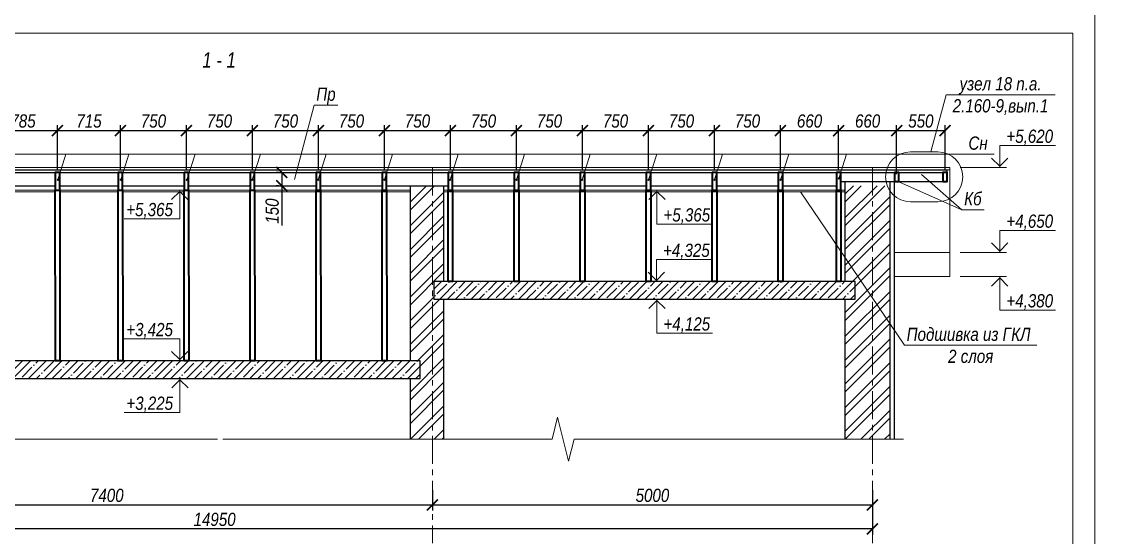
# Model space of a CAD drawing. Header units: millimetres. Extents: x 1582001 to 3303937, y 226471 to 491235.
# Drawn here: x 1851619 to 1876486, y 309003 to 320700 of the extents above; entities that cross this region are included whole.
import ezdxf

# ---------------------------------------------------------------- set-up
doc = ezdxf.new("R2010")
doc.units = ezdxf.units.MM
doc.linetypes.add('CENTER', pattern=[50.8, 31.75, -6.35, 6.35, -6.35])
doc.layers.get('Defpoints').update_dxf_attribs({"color": 255, "lineweight": 30})
doc.layers.add('Spezifikazia', color=250, linetype='Continuous')
for name, color, linetype, lineweight in [('Оси', 251, 'CENTER', 9), ('Размеры', 7, 'Continuous', 18), ('Стены', 244, 'Continuous', 30), ('Стены несущие', 7, 'Continuous', 40), ('тонкие', 163, 'Continuous', 20)]:
    doc.layers.add(name, color=color, linetype=linetype, lineweight=lineweight)
doc.styles.get("Standard").update_dxf_attribs({"font": 'ARIALNI.TTF', "height": 300})
doc.styles.add('STYLE1', font='ARIALNI.TTF', dxfattribs={"height": 300})
doc.styles.add('Текст', font='ARIALNI.TTF')
doc.dimstyles.new('х2', dxfattribs={"dimscale": 100, "dimtxt": 2.5, "dimasz": 2.5, "dimexe": 1.25, "dimexo": 0.625, "dimtad": 1, "dimdec": 0, "dimlfac": 0.5, "dimtxsty": 'Standard', "dimblk": 'ARCHTICK', "dimcen": 2.5, "dimadec": 0, "dimazin": 0, "dimtfac": 1, "dimtdec": 0, "dimtmove": 0, "dimatfit": 3, "dimfxl": 0, "dimarcsym": 0})
pattern_1 = [(45, (395968.9, 37526.46), (-269.40768, 269.40768), []), (45, (396148.5, 37526.46), (-269.40768, 269.40768), [])]
pattern_2 = [(45, (395968.88, 37526.46), (-179.605122, 179.605122), []), (45, (396148.49, 37526.46), (-179.605122, 179.605122), [317.5, -63.5, 0, -63.5])]

# ---------------------------------------------------------------- blocks, each defined once
blk = doc.blocks.new('_ArchTick')
at = {"color": 0, "linetype": 'ByBlock', "const_width": 0.15}
blk.add_lwpolyline([(-0.5, -0.5), (0.5, 0.5)], dxfattribs=at)
blk = doc.blocks.new('*D1796')
at = {"layer": 'Defpoints', "color": 0, "lineweight": -3, "ltscale": 100, "transparency": 16777216}
for p in [(1846149, 309973), (1860949, 309973), (1860949, 309733)]:
    blk.add_point(p, dxfattribs=at)
at = {"layer": 'Размеры', "color": 0, "lineweight": -2, "ltscale": 100, "transparency": 16777216}
for p, q in [((1846149, 309911), (1846149, 309608)), ((1860949, 309911), (1860949, 309608)), ((1846149, 309733), (1860949, 309733))]:
    blk.add_line(p, q, dxfattribs=at)
at = {"layer": 'Размеры', "color": 0, "lineweight": -2, "ltscale": 100, "transparency": 16777216, "xscale": 250, "yscale": 250, "zscale": 250, "rotation": 180}
blk.add_blockref('_ArchTick', (1846149, 309733), dxfattribs=at)
at = {"layer": 'Размеры', "color": 0, "lineweight": -2, "ltscale": 100, "transparency": 16777216, "xscale": 250, "yscale": 250, "zscale": 250}
blk.add_blockref('_ArchTick', (1860949, 309733), dxfattribs=at)
at = {"layer": 'Размеры', "color": 0, "ltscale": 100, "transparency": 16777216, "insert": (1853549, 309949), "char_height": 300, "attachment_point": 5}
blk.add_mtext('7400', dxfattribs=at)
blk = doc.blocks.new('*D1797')
at = {"layer": 'Defpoints', "color": 0, "lineweight": -3, "ltscale": 100, "transparency": 16777216}
for p in [(1860949, 310127), (1870949, 310127), (1870949, 309733)]:
    blk.add_point(p, dxfattribs=at)
at = {"layer": 'Размеры', "color": 0, "lineweight": -2, "ltscale": 100, "transparency": 16777216}
for p, q in [((1860949, 310065), (1860949, 309608)), ((1870949, 310065), (1870949, 309608)), ((1860949, 309733), (1870949, 309733))]:
    blk.add_line(p, q, dxfattribs=at)
at = {"layer": 'Размеры', "color": 0, "lineweight": -2, "ltscale": 100, "transparency": 16777216, "xscale": 250, "yscale": 250, "zscale": 250, "rotation": 180}
blk.add_blockref('_ArchTick', (1860949, 309733), dxfattribs=at)
at = {"layer": 'Размеры', "color": 0, "lineweight": -2, "ltscale": 100, "transparency": 16777216, "xscale": 250, "yscale": 250, "zscale": 250}
blk.add_blockref('_ArchTick', (1870949, 309733), dxfattribs=at)
at = {"layer": 'Размеры', "color": 0, "ltscale": 100, "transparency": 16777216, "insert": (1865949, 309949), "char_height": 300, "attachment_point": 5}
blk.add_mtext('5000', dxfattribs=at)
blk = doc.blocks.new('*D1798')
at = {"layer": 'Defpoints', "color": 0, "lineweight": -3, "ltscale": 100, "transparency": 16777216}
for p in [(1841049, 309733), (1870949, 309733), (1841049, 309188)]:
    blk.add_point(p, dxfattribs=at)
at = {"layer": 'Размеры', "color": 0, "lineweight": -2, "ltscale": 100, "transparency": 16777216}
for p, q in [((1841049, 309671), (1841049, 309063)), ((1870949, 309671), (1870949, 309063)), ((1870949, 309188), (1841049, 309188))]:
    blk.add_line(p, q, dxfattribs=at)
at = {"layer": 'Размеры', "color": 0, "lineweight": -2, "ltscale": 100, "transparency": 16777216, "xscale": 250, "yscale": 250, "zscale": 250, "rotation": 180}
blk.add_blockref('_ArchTick', (1841049, 309188), dxfattribs=at)
at = {"layer": 'Размеры', "color": 0, "lineweight": -2, "ltscale": 100, "transparency": 16777216, "xscale": 250, "yscale": 250, "zscale": 250}
blk.add_blockref('_ArchTick', (1870949, 309188), dxfattribs=at)
at = {"layer": 'Размеры', "color": 0, "ltscale": 100, "transparency": 16777216, "insert": (1855999, 309403), "char_height": 300, "attachment_point": 5}
blk.add_mtext('14950', dxfattribs=at)
blk = doc.blocks.new('*D1802')
at = {"layer": 'Defpoints', "color": 0, "lineweight": -3, "ltscale": 100, "transparency": 16777216}
for p in [(1852429, 318232), (1850859, 317280), (1852429, 317280)]:
    blk.add_point(p, dxfattribs=at)
at = {"layer": 'Размеры', "color": 0, "lineweight": -2, "ltscale": 100, "transparency": 16777216}
for p, q in [((1850859, 317343), (1850859, 318357)), ((1852429, 317343), (1852429, 318357)), ((1850859, 318232), (1852429, 318232))]:
    blk.add_line(p, q, dxfattribs=at)
at = {"layer": 'Размеры', "color": 0, "lineweight": -2, "ltscale": 100, "transparency": 16777216, "xscale": 250, "yscale": 250, "zscale": 250, "rotation": 180}
blk.add_blockref('_ArchTick', (1850859, 318232), dxfattribs=at)
at = {"layer": 'Размеры', "color": 0, "lineweight": -2, "ltscale": 100, "transparency": 16777216, "xscale": 250, "yscale": 250, "zscale": 250}
blk.add_blockref('_ArchTick', (1852429, 318232), dxfattribs=at)
at = {"layer": 'Размеры', "color": 0, "ltscale": 100, "transparency": 16777216, "insert": (1851644, 318448), "char_height": 300, "attachment_point": 5}
blk.add_mtext('785', dxfattribs=at)
blk = doc.blocks.new('*D1803')
at = {"layer": 'Defpoints', "color": 0, "lineweight": -3, "ltscale": 100, "transparency": 16777216}
for p in [(1853859, 318232), (1852429, 317280), (1853859, 317280)]:
    blk.add_point(p, dxfattribs=at)
at = {"layer": 'Размеры', "color": 0, "lineweight": -2, "ltscale": 100, "transparency": 16777216}
for p, q in [((1852429, 317343), (1852429, 318357)), ((1853859, 317343), (1853859, 318357)), ((1852429, 318232), (1853859, 318232))]:
    blk.add_line(p, q, dxfattribs=at)
at = {"layer": 'Размеры', "color": 0, "lineweight": -2, "ltscale": 100, "transparency": 16777216, "xscale": 250, "yscale": 250, "zscale": 250, "rotation": 180}
blk.add_blockref('_ArchTick', (1852429, 318232), dxfattribs=at)
at = {"layer": 'Размеры', "color": 0, "lineweight": -2, "ltscale": 100, "transparency": 16777216, "xscale": 250, "yscale": 250, "zscale": 250}
blk.add_blockref('_ArchTick', (1853859, 318232), dxfattribs=at)
at = {"layer": 'Размеры', "color": 0, "ltscale": 100, "transparency": 16777216, "insert": (1853144, 318448), "char_height": 300, "attachment_point": 5}
blk.add_mtext('715', dxfattribs=at)
blk = doc.blocks.new('*D1804')
at = {"layer": 'Defpoints', "color": 0, "lineweight": -3, "ltscale": 100, "transparency": 16777216}
for p in [(1855359, 318232), (1853859, 317280), (1855359, 317280)]:
    blk.add_point(p, dxfattribs=at)
at = {"layer": 'Размеры', "color": 0, "lineweight": -2, "ltscale": 100, "transparency": 16777216}
for p, q in [((1853859, 317343), (1853859, 318357)), ((1855359, 317343), (1855359, 318357)), ((1853859, 318232), (1855359, 318232))]:
    blk.add_line(p, q, dxfattribs=at)
at = {"layer": 'Размеры', "color": 0, "lineweight": -2, "ltscale": 100, "transparency": 16777216, "xscale": 250, "yscale": 250, "zscale": 250, "rotation": 180}
blk.add_blockref('_ArchTick', (1853859, 318232), dxfattribs=at)
at = {"layer": 'Размеры', "color": 0, "lineweight": -2, "ltscale": 100, "transparency": 16777216, "xscale": 250, "yscale": 250, "zscale": 250}
blk.add_blockref('_ArchTick', (1855359, 318232), dxfattribs=at)
at = {"layer": 'Размеры', "color": 0, "ltscale": 100, "transparency": 16777216, "insert": (1854609, 318448), "char_height": 300, "attachment_point": 5}
blk.add_mtext('750', dxfattribs=at)
blk = doc.blocks.new('*D1805')
at = {"layer": 'Defpoints', "color": 0, "lineweight": -3, "ltscale": 100, "transparency": 16777216}
for p in [(1856859, 318232), (1855359, 317280), (1856859, 317280)]:
    blk.add_point(p, dxfattribs=at)
at = {"layer": 'Размеры', "color": 0, "lineweight": -2, "ltscale": 100, "transparency": 16777216}
for p, q in [((1855359, 317343), (1855359, 318357)), ((1856859, 317343), (1856859, 318357)), ((1855359, 318232), (1856859, 318232))]:
    blk.add_line(p, q, dxfattribs=at)
at = {"layer": 'Размеры', "color": 0, "lineweight": -2, "ltscale": 100, "transparency": 16777216, "xscale": 250, "yscale": 250, "zscale": 250, "rotation": 180}
blk.add_blockref('_ArchTick', (1855359, 318232), dxfattribs=at)
at = {"layer": 'Размеры', "color": 0, "lineweight": -2, "ltscale": 100, "transparency": 16777216, "xscale": 250, "yscale": 250, "zscale": 250}
blk.add_blockref('_ArchTick', (1856859, 318232), dxfattribs=at)
at = {"layer": 'Размеры', "color": 0, "ltscale": 100, "transparency": 16777216, "insert": (1856109, 318448), "char_height": 300, "attachment_point": 5}
blk.add_mtext('750', dxfattribs=at)
blk = doc.blocks.new('*D1806')
at = {"layer": 'Defpoints', "color": 0, "lineweight": -3, "ltscale": 100, "transparency": 16777216}
for p in [(1858359, 318232), (1856859, 317280), (1858359, 317280)]:
    blk.add_point(p, dxfattribs=at)
at = {"layer": 'Размеры', "color": 0, "lineweight": -2, "ltscale": 100, "transparency": 16777216}
for p, q in [((1856859, 317343), (1856859, 318357)), ((1858359, 317343), (1858359, 318357)), ((1856859, 318232), (1858359, 318232))]:
    blk.add_line(p, q, dxfattribs=at)
at = {"layer": 'Размеры', "color": 0, "lineweight": -2, "ltscale": 100, "transparency": 16777216, "xscale": 250, "yscale": 250, "zscale": 250, "rotation": 180}
blk.add_blockref('_ArchTick', (1856859, 318232), dxfattribs=at)
at = {"layer": 'Размеры', "color": 0, "lineweight": -2, "ltscale": 100, "transparency": 16777216, "xscale": 250, "yscale": 250, "zscale": 250}
blk.add_blockref('_ArchTick', (1858359, 318232), dxfattribs=at)
at = {"layer": 'Размеры', "color": 0, "ltscale": 100, "transparency": 16777216, "insert": (1857609, 318448), "char_height": 300, "attachment_point": 5}
blk.add_mtext('750', dxfattribs=at)
blk = doc.blocks.new('*D1807')
at = {"layer": 'Defpoints', "color": 0, "lineweight": -3, "ltscale": 100, "transparency": 16777216}
for p in [(1859859, 318232), (1858359, 317280), (1859859, 317280)]:
    blk.add_point(p, dxfattribs=at)
at = {"layer": 'Размеры', "color": 0, "lineweight": -2, "ltscale": 100, "transparency": 16777216}
for p, q in [((1858359, 317343), (1858359, 318357)), ((1859859, 317343), (1859859, 318357)), ((1858359, 318232), (1859859, 318232))]:
    blk.add_line(p, q, dxfattribs=at)
at = {"layer": 'Размеры', "color": 0, "lineweight": -2, "ltscale": 100, "transparency": 16777216, "xscale": 250, "yscale": 250, "zscale": 250, "rotation": 180}
blk.add_blockref('_ArchTick', (1858359, 318232), dxfattribs=at)
at = {"layer": 'Размеры', "color": 0, "lineweight": -2, "ltscale": 100, "transparency": 16777216, "xscale": 250, "yscale": 250, "zscale": 250}
blk.add_blockref('_ArchTick', (1859859, 318232), dxfattribs=at)
at = {"layer": 'Размеры', "color": 0, "ltscale": 100, "transparency": 16777216, "insert": (1859109, 318448), "char_height": 300, "attachment_point": 5}
blk.add_mtext('750', dxfattribs=at)
blk = doc.blocks.new('*D1808')
at = {"layer": 'Defpoints', "color": 0, "lineweight": -3, "ltscale": 100, "transparency": 16777216}
for p in [(1861359, 318232), (1859859, 317280), (1861359, 317280)]:
    blk.add_point(p, dxfattribs=at)
at = {"layer": 'Размеры', "color": 0, "lineweight": -2, "ltscale": 100, "transparency": 16777216}
for p, q in [((1859859, 317343), (1859859, 318357)), ((1861359, 317343), (1861359, 318357)), ((1859859, 318232), (1861359, 318232))]:
    blk.add_line(p, q, dxfattribs=at)
at = {"layer": 'Размеры', "color": 0, "lineweight": -2, "ltscale": 100, "transparency": 16777216, "xscale": 250, "yscale": 250, "zscale": 250, "rotation": 180}
blk.add_blockref('_ArchTick', (1859859, 318232), dxfattribs=at)
at = {"layer": 'Размеры', "color": 0, "lineweight": -2, "ltscale": 100, "transparency": 16777216, "xscale": 250, "yscale": 250, "zscale": 250}
blk.add_blockref('_ArchTick', (1861359, 318232), dxfattribs=at)
at = {"layer": 'Размеры', "color": 0, "ltscale": 100, "transparency": 16777216, "insert": (1860609, 318448), "char_height": 300, "attachment_point": 5}
blk.add_mtext('750', dxfattribs=at)
blk = doc.blocks.new('*D1809')
at = {"layer": 'Defpoints', "color": 0, "lineweight": -3, "ltscale": 100, "transparency": 16777216}
for p in [(1862859, 318232), (1861359, 317280), (1862859, 317280)]:
    blk.add_point(p, dxfattribs=at)
at = {"layer": 'Размеры', "color": 0, "lineweight": -2, "ltscale": 100, "transparency": 16777216}
for p, q in [((1861359, 317343), (1861359, 318357)), ((1862859, 317343), (1862859, 318357)), ((1861359, 318232), (1862859, 318232))]:
    blk.add_line(p, q, dxfattribs=at)
at = {"layer": 'Размеры', "color": 0, "lineweight": -2, "ltscale": 100, "transparency": 16777216, "xscale": 250, "yscale": 250, "zscale": 250, "rotation": 180}
blk.add_blockref('_ArchTick', (1861359, 318232), dxfattribs=at)
at = {"layer": 'Размеры', "color": 0, "lineweight": -2, "ltscale": 100, "transparency": 16777216, "xscale": 250, "yscale": 250, "zscale": 250}
blk.add_blockref('_ArchTick', (1862859, 318232), dxfattribs=at)
at = {"layer": 'Размеры', "color": 0, "ltscale": 100, "transparency": 16777216, "insert": (1862109, 318448), "char_height": 300, "attachment_point": 5}
blk.add_mtext('750', dxfattribs=at)
blk = doc.blocks.new('*D1810')
at = {"layer": 'Defpoints', "color": 0, "lineweight": -3, "ltscale": 100, "transparency": 16777216}
for p in [(1864359, 318232), (1862859, 317280), (1864359, 317280)]:
    blk.add_point(p, dxfattribs=at)
at = {"layer": 'Размеры', "color": 0, "lineweight": -2, "ltscale": 100, "transparency": 16777216}
for p, q in [((1862859, 317343), (1862859, 318357)), ((1864359, 317343), (1864359, 318357)), ((1862859, 318232), (1864359, 318232))]:
    blk.add_line(p, q, dxfattribs=at)
at = {"layer": 'Размеры', "color": 0, "lineweight": -2, "ltscale": 100, "transparency": 16777216, "xscale": 250, "yscale": 250, "zscale": 250, "rotation": 180}
blk.add_blockref('_ArchTick', (1862859, 318232), dxfattribs=at)
at = {"layer": 'Размеры', "color": 0, "lineweight": -2, "ltscale": 100, "transparency": 16777216, "xscale": 250, "yscale": 250, "zscale": 250}
blk.add_blockref('_ArchTick', (1864359, 318232), dxfattribs=at)
at = {"layer": 'Размеры', "color": 0, "ltscale": 100, "transparency": 16777216, "insert": (1863609, 318448), "char_height": 300, "attachment_point": 5}
blk.add_mtext('750', dxfattribs=at)
blk = doc.blocks.new('*D1811')
at = {"layer": 'Defpoints', "color": 0, "lineweight": -3, "ltscale": 100, "transparency": 16777216}
for p in [(1865859, 318232), (1864359, 317280), (1865859, 317280)]:
    blk.add_point(p, dxfattribs=at)
at = {"layer": 'Размеры', "color": 0, "lineweight": -2, "ltscale": 100, "transparency": 16777216}
for p, q in [((1864359, 317343), (1864359, 318357)), ((1865859, 317343), (1865859, 318357)), ((1864359, 318232), (1865859, 318232))]:
    blk.add_line(p, q, dxfattribs=at)
at = {"layer": 'Размеры', "color": 0, "lineweight": -2, "ltscale": 100, "transparency": 16777216, "xscale": 250, "yscale": 250, "zscale": 250, "rotation": 180}
blk.add_blockref('_ArchTick', (1864359, 318232), dxfattribs=at)
at = {"layer": 'Размеры', "color": 0, "lineweight": -2, "ltscale": 100, "transparency": 16777216, "xscale": 250, "yscale": 250, "zscale": 250}
blk.add_blockref('_ArchTick', (1865859, 318232), dxfattribs=at)
at = {"layer": 'Размеры', "color": 0, "ltscale": 100, "transparency": 16777216, "insert": (1865109, 318448), "char_height": 300, "attachment_point": 5}
blk.add_mtext('750', dxfattribs=at)
blk = doc.blocks.new('*D1812')
at = {"layer": 'Defpoints', "color": 0, "lineweight": -3, "ltscale": 100, "transparency": 16777216}
for p in [(1867359, 318232), (1865859, 317280), (1867359, 317280)]:
    blk.add_point(p, dxfattribs=at)
at = {"layer": 'Размеры', "color": 0, "lineweight": -2, "ltscale": 100, "transparency": 16777216}
for p, q in [((1865859, 317343), (1865859, 318357)), ((1867359, 317343), (1867359, 318357)), ((1865859, 318232), (1867359, 318232))]:
    blk.add_line(p, q, dxfattribs=at)
at = {"layer": 'Размеры', "color": 0, "lineweight": -2, "ltscale": 100, "transparency": 16777216, "xscale": 250, "yscale": 250, "zscale": 250, "rotation": 180}
blk.add_blockref('_ArchTick', (1865859, 318232), dxfattribs=at)
at = {"layer": 'Размеры', "color": 0, "lineweight": -2, "ltscale": 100, "transparency": 16777216, "xscale": 250, "yscale": 250, "zscale": 250}
blk.add_blockref('_ArchTick', (1867359, 318232), dxfattribs=at)
at = {"layer": 'Размеры', "color": 0, "ltscale": 100, "transparency": 16777216, "insert": (1866609, 318448), "char_height": 300, "attachment_point": 5}
blk.add_mtext('750', dxfattribs=at)
blk = doc.blocks.new('*D1813')
at = {"layer": 'Defpoints', "color": 0, "lineweight": -3, "ltscale": 100, "transparency": 16777216}
for p in [(1868859, 318232), (1867359, 317280), (1868859, 317280)]:
    blk.add_point(p, dxfattribs=at)
at = {"layer": 'Размеры', "color": 0, "lineweight": -2, "ltscale": 100, "transparency": 16777216}
for p, q in [((1867359, 317343), (1867359, 318357)), ((1868859, 317343), (1868859, 318357)), ((1867359, 318232), (1868859, 318232))]:
    blk.add_line(p, q, dxfattribs=at)
at = {"layer": 'Размеры', "color": 0, "lineweight": -2, "ltscale": 100, "transparency": 16777216, "xscale": 250, "yscale": 250, "zscale": 250, "rotation": 180}
blk.add_blockref('_ArchTick', (1867359, 318232), dxfattribs=at)
at = {"layer": 'Размеры', "color": 0, "lineweight": -2, "ltscale": 100, "transparency": 16777216, "xscale": 250, "yscale": 250, "zscale": 250}
blk.add_blockref('_ArchTick', (1868859, 318232), dxfattribs=at)
at = {"layer": 'Размеры', "color": 0, "ltscale": 100, "transparency": 16777216, "insert": (1868109, 318448), "char_height": 300, "attachment_point": 5}
blk.add_mtext('750', dxfattribs=at)
blk = doc.blocks.new('*D1814')
at = {"layer": 'Defpoints', "color": 0, "lineweight": -3, "ltscale": 100, "transparency": 16777216}
for p in [(1870179, 318232), (1868859, 317280), (1870179, 317280)]:
    blk.add_point(p, dxfattribs=at)
at = {"layer": 'Размеры', "color": 0, "lineweight": -2, "ltscale": 100, "transparency": 16777216}
for p, q in [((1868859, 317343), (1868859, 318357)), ((1870179, 317343), (1870179, 318357)), ((1868859, 318232), (1870179, 318232))]:
    blk.add_line(p, q, dxfattribs=at)
at = {"layer": 'Размеры', "color": 0, "lineweight": -2, "ltscale": 100, "transparency": 16777216, "xscale": 250, "yscale": 250, "zscale": 250, "rotation": 180}
blk.add_blockref('_ArchTick', (1868859, 318232), dxfattribs=at)
at = {"layer": 'Размеры', "color": 0, "lineweight": -2, "ltscale": 100, "transparency": 16777216, "xscale": 250, "yscale": 250, "zscale": 250}
blk.add_blockref('_ArchTick', (1870179, 318232), dxfattribs=at)
at = {"layer": 'Размеры', "color": 0, "ltscale": 100, "transparency": 16777216, "insert": (1869519, 318448), "char_height": 300, "attachment_point": 5}
blk.add_mtext('660', dxfattribs=at)
blk = doc.blocks.new('*D1815')
at = {"layer": 'Defpoints', "color": 0, "lineweight": -3, "ltscale": 100, "transparency": 16777216}
for p in [(1871499, 318232), (1870179, 317280), (1871499, 317280)]:
    blk.add_point(p, dxfattribs=at)
at = {"layer": 'Размеры', "color": 0, "lineweight": -2, "ltscale": 100, "transparency": 16777216}
for p, q in [((1870179, 317343), (1870179, 318357)), ((1871499, 317343), (1871499, 318357)), ((1870179, 318232), (1871499, 318232))]:
    blk.add_line(p, q, dxfattribs=at)
at = {"layer": 'Размеры', "color": 0, "lineweight": -2, "ltscale": 100, "transparency": 16777216, "xscale": 250, "yscale": 250, "zscale": 250, "rotation": 180}
blk.add_blockref('_ArchTick', (1870179, 318232), dxfattribs=at)
at = {"layer": 'Размеры', "color": 0, "lineweight": -2, "ltscale": 100, "transparency": 16777216, "xscale": 250, "yscale": 250, "zscale": 250}
blk.add_blockref('_ArchTick', (1871499, 318232), dxfattribs=at)
at = {"layer": 'Размеры', "color": 0, "ltscale": 100, "transparency": 16777216, "insert": (1870839, 318448), "char_height": 300, "attachment_point": 5}
blk.add_mtext('660', dxfattribs=at)
blk = doc.blocks.new('*D1816')
at = {"layer": 'Defpoints', "color": 0, "lineweight": -3, "ltscale": 100, "transparency": 16777216}
for p in [(1872599, 318232), (1871499, 317180), (1872599, 317280)]:
    blk.add_point(p, dxfattribs=at)
at = {"layer": 'Размеры', "color": 0, "lineweight": -2, "ltscale": 100, "transparency": 16777216}
for p, q in [((1871499, 317243), (1871499, 318357)), ((1872599, 317343), (1872599, 318357)), ((1871499, 318232), (1872599, 318232))]:
    blk.add_line(p, q, dxfattribs=at)
at = {"layer": 'Размеры', "color": 0, "lineweight": -2, "ltscale": 100, "transparency": 16777216, "xscale": 250, "yscale": 250, "zscale": 250, "rotation": 180}
blk.add_blockref('_ArchTick', (1871499, 318232), dxfattribs=at)
at = {"layer": 'Размеры', "color": 0, "lineweight": -2, "ltscale": 100, "transparency": 16777216, "xscale": 250, "yscale": 250, "zscale": 250}
blk.add_blockref('_ArchTick', (1872599, 318232), dxfattribs=at)
at = {"layer": 'Размеры', "color": 0, "ltscale": 100, "transparency": 16777216, "insert": (1872049, 318448), "char_height": 300, "attachment_point": 5}
blk.add_mtext('550', dxfattribs=at)
blk = doc.blocks.new('*D1820')
at = {"layer": 'Defpoints', "color": 0, "lineweight": -3, "ltscale": 100, "transparency": 16777216}
for p in [(1857524, 317280), (1857524, 316980), (1857524, 316980)]:
    blk.add_point(p, dxfattribs=at)
at = {"layer": 'Размеры', "color": 0, "lineweight": -2, "ltscale": 100, "transparency": 16777216}
for p, q in [((1857462, 317280), (1857399, 317280)), ((1857524, 317280), (1857524, 316980)), ((1857462, 316980), (1857399, 316980)), ((1857524, 316980), (1857524, 316079))]:
    blk.add_line(p, q, dxfattribs=at)
at = {"layer": 'Размеры', "color": 0, "lineweight": -2, "ltscale": 100, "transparency": 16777216, "xscale": 250, "yscale": 250, "zscale": 250}
for p, rotation in [((1857524, 317280), 90), ((1857524, 316980), 270)]:
    blk.add_blockref('_ArchTick', p, dxfattribs=dict(at, rotation=rotation))
at = {"layer": 'Размеры', "color": 0, "ltscale": 100, "transparency": 16777216, "insert": (1857308, 316405), "char_height": 300, "attachment_point": 5, "rotation": 90}
blk.add_mtext('150', dxfattribs=at)

msp = doc.modelspace()

# ---------------------------------------------------------------- hatches: boundary and pattern name
at = {"layer": 'Размеры', "ltscale": 100}
h = msp.add_hatch(dxfattribs=at)
h.set_pattern_fill('ANSI32', color=256, scale=40, style=0)
h.set_pattern_definition(pattern_1)
h.paths.add_polyline_path([(1861209, 316200.7), (1860949, 316200.7), (1860949, 311225.3), (1861209, 311225.3), (1861209, 314404.1), (1860979, 314404.1), (1860979, 314804.1), (1861209, 314804.1)])
h.paths.add_polyline_path([(1860949, 316200.7), (1860449.2, 316200.7), (1860450.1, 313004.1), (1860670.1, 313004.1), (1860669, 312604.1), (1860449, 312604.1), (1860449, 311225.3), (1860949, 311225.3)])
h.paths.add_polyline_path([(1860949, 316980.1), (1860449, 316980.1), (1860449.2, 316200.7), (1860949, 316200.7)])
h.paths.add_polyline_path([(1861209, 316980.1), (1860949, 316980.1), (1860949, 316200.7), (1861209, 316200.7)])
h = msp.add_hatch(dxfattribs=at)
h.set_pattern_fill('ANSI32', color=256, scale=40, style=0)
h.set_pattern_definition(pattern_1)
h.paths.add_polyline_path([(1871349, 316980.1), (1870949, 316980.1), (1870949, 316200.7), (1871349, 316200.7)])
h.paths.add_polyline_path([(1870949, 316980.1), (1870329, 316980.1), (1870329, 316200.7), (1870949, 316200.7)])
h.paths.add_polyline_path([(1870949, 316200.7), (1870329, 316200.7), (1870329, 314804.1), (1870559, 314804.1), (1870559, 314404.1), (1870329, 314404.1), (1870329, 311225.3), (1870949, 311225.3)])
h.paths.add_polyline_path([(1871349, 316200.7), (1870949, 316200.7), (1870949, 311225.3), (1871349, 311225.3)])
h = msp.add_hatch(dxfattribs=at)
h.set_pattern_fill('ANSI35', color=256, scale=40, style=0)
h.set_pattern_definition(pattern_2)
h.paths.add_polyline_path([(1860979, 314804.1), (1860979, 314404.1), (1870559, 314404.1), (1870559, 314804.1)])
h = msp.add_hatch(dxfattribs=at)
h.set_pattern_fill('ANSI35', color=256, scale=40, style=0)
h.set_pattern_definition(pattern_2)
h.paths.add_polyline_path([(1860669, 312604.1), (1860670.1, 313004.1), (1846170.1, 313004.1), (1846169, 312604.1)])

# ---------------------------------------------------------------- linework, layer by layer
at = {"layer": 'Spezifikazia', "lineweight": 18, "ltscale": 500}
for points in [[(1834000.4, 320955), (1876000.3, 320955), (1876000.3, 291255.1), (1834000.4, 291255.1)], [(1876000.3, 320955), (1918000.3, 320955), (1918000.3, 291255.1), (1876000.3, 291255.1)], [(1836000.4, 291755.1), (1836000.4, 320444.9), (1875500.3, 320444.9), (1875500.3, 291755.1)]]:
    msp.add_lwpolyline(points, close=True, dxfattribs=at)
at = {"layer": 'Оси', "ltscale": 20}
for p, q in [((1860949, 317394.1), (1860949, 308861.1)), ((1870949, 317394.1), (1870949, 308861.1))]:
    msp.add_line(p, q, dxfattribs=at)
at = {"layer": 'Размеры', "ltscale": 100}
for p, q in [((1872275.2, 317748.4), (1872622.7, 319045.3)), ((1872622.7, 319045.3), (1875098.2, 319045.3)), ((1857812.2, 317121), (1858260.4, 318808.8)), ((1858260.4, 318808.8), (1858799.6, 318808.8)), ((1872980.8, 317698), (1846727.4, 317698)), ((1852435.7, 317116.1), (1852620.1, 317698)), ((1853865.4, 317116.1), (1854049.7, 317698)), ((1855369, 317116.1), (1855553.4, 317698)), ((1856853.9, 317116.1), (1857038.2, 317698)), ((1858351.4, 317116.1), (1858535.8, 317698)), ((1859856.6, 317116.1), (1860041, 317698)), ((1861351.6, 317116.1), (1861536, 317698)), ((1862858.2, 317116.1), (1863042.5, 317698)), ((1864352.2, 317116.1), (1864536.6, 317698)), ((1865862.2, 317116.1), (1866046.6, 317698)), ((1867359.8, 317116.1), (1867544.1, 317698)), ((1868861.9, 317116.1), (1869046.3, 317698)), ((1870184.5, 317147.7), (1870358.9, 317698)), ((1872432.9, 317748.4), (1871813.9, 317748.4)), ((1872980.8, 317698), (1873718, 317698)), ((1872709, 317344.1), (1872709, 314917.7)), ((1871495.5, 317091.4), (1872983.7, 316435.6)), ((1872064.2, 317233.4), (1872983.7, 316435.6)), ((1869311.3, 316840.1), (1871676.7, 313357.3)), ((1871813.9, 316615.5), (1872432.9, 316615.5)), ((1872983.7, 316435.6), (1873484.8, 316435.6)), ((1871449, 315466.4), (1872649, 315466.4)), ((1871449, 315466.4), (1872649, 315466.4)), ((1871449, 315466.4), (1872709, 315466.4)), ((1871449, 314917.7), (1872709, 314917.7)), ((1871676.7, 313357.3), (1874686.7, 313357.3))]:
    msp.add_line(p, q, dxfattribs=at)
at = {"layer": 'Размеры', "linetype": 'Continuous', "ltscale": 100}
for p, q in [((1873843.1, 317394.1), (1873843.1, 317894.1)), ((1873843.1, 317894.1), (1875107.3, 317894.1)), ((1873657.3, 317608.3), (1873843.1, 317422.4)), ((1873843.1, 317422.4), (1874029, 317608.3)), ((1872940.5, 317394.1), (1873993.1, 317394.1)), ((1855206.8, 316851.8), (1855021, 316666)), ((1855985, 316880.1), (1855056.8, 316880.1)), ((1855206.8, 316880.1), (1855206.8, 316229.3)), ((1855392.7, 316666), (1855206.8, 316851.8)), ((1866049.7, 316851.8), (1865863.9, 316666)), ((1866875.7, 316880.1), (1865899.7, 316880.1)), ((1866049.7, 316880.1), (1866049.7, 316108.4)), ((1866235.6, 316666), (1866049.7, 316851.8)), ((1855206.8, 316229.3), (1853940.5, 316229.3)), ((1866049.7, 316108.4), (1867316.1, 316108.4)), ((1873843.1, 315466.4), (1873843.1, 315966.4)), ((1873843.1, 315966.4), (1875107.3, 315966.4)), ((1873657.3, 315680.5), (1873843.1, 315494.7)), ((1873843.1, 315494.7), (1874029, 315680.5)), ((1872940.5, 315466.4), (1873993.1, 315466.4)), ((1866039.6, 314804.1), (1866039.6, 315304.1)), ((1866039.6, 315304.1), (1867306, 315304.1)), ((1865853.8, 315018.3), (1866039.6, 314832.4)), ((1866039.6, 314832.4), (1866225.5, 315018.3)), ((1872940.5, 314917.7), (1873993.1, 314917.7)), ((1873843.1, 314889.4), (1873657.3, 314703.6)), ((1873843.1, 314917.7), (1873843.1, 314158.3)), ((1874029, 314703.6), (1873843.1, 314889.4)), ((1866875.7, 314804.1), (1865889.6, 314804.1)), ((1866049.7, 314375.8), (1865863.9, 314190)), ((1866875.7, 314404.1), (1865899.7, 314404.1)), ((1866049.7, 314404.1), (1866049.7, 313632.4)), ((1866235.6, 314190), (1866049.7, 314375.8)), ((1873843.1, 314158.3), (1875107.3, 314158.3)), ((1866049.7, 313632.4), (1867316.1, 313632.4)), ((1855206.8, 313504.1), (1853940.5, 313504.1)), ((1855206.8, 313004.1), (1855206.8, 313504.1)), ((1855021, 313218.3), (1855206.8, 313032.4)), ((1855206.8, 313032.4), (1855392.7, 313218.3)), ((1855985, 313004.1), (1855056.8, 313004.1)), ((1855985, 312604.1), (1855060.4, 312604.1)), ((1855210.4, 312604.1), (1855210.4, 311832.4)), ((1855210.4, 312575.8), (1855024.5, 312390)), ((1855396.2, 312390), (1855210.4, 312575.8)), ((1855210.4, 311832.4), (1853944, 311832.4))]:
    msp.add_line(p, q, dxfattribs=at)
at = {"layer": 'Размеры', "linetype": 'Continuous', "ltscale": 50}
for p, q in [((1855765.5, 311225.3), (1856065.5, 311225.3)), ((1856486.2, 311225.3), (1856186.2, 311225.3)), ((1871352.6, 311225.3), (1871652.6, 311225.3))]:
    msp.add_line(p, q, dxfattribs=at)
for points in [[(1855765.5, 311225.3), (1848582.3, 311225.3), (1848457.3, 310725.3), (1848207.3, 311725.3), (1848082.3, 311225.3), (1840899, 311225.3)], [(1871352.6, 311225.3), (1864169.4, 311225.3), (1864044.4, 310725.3), (1863794.4, 311725.3), (1863669.4, 311225.3), (1856486.2, 311225.3)]]:
    msp.add_lwpolyline(points, dxfattribs=at)
at = {"layer": 'Размеры', "ltscale": 100}
for centre, radius, start, end in [((1871813.9, 317182), 566.5, 90, 270), ((1872432.9, 317182), 566.5, 270, 90), ((1852435.7, 317116.1), 15, 0, 180), ((1852435.7, 317116.1), 15, 180, 0), ((1853865.4, 317116.1), 15, 0, 180), ((1853865.4, 317116.1), 15, 180, 0), ((1855369, 317116.1), 15, 0, 180), ((1855369, 317116.1), 15, 180, 0), ((1856853.9, 317116.1), 15, 0, 180), ((1856853.9, 317116.1), 15, 180, 0), ((1858351.4, 317116.1), 15, 0, 180), ((1858351.4, 317116.1), 15, 180, 0), ((1859856.6, 317116.1), 15, 0, 180), ((1859856.6, 317116.1), 15, 180, 0), ((1861351.6, 317116.1), 15, 0, 180), ((1861351.6, 317116.1), 15, 180, 0), ((1862858.2, 317116.1), 15, 0, 180), ((1862858.2, 317116.1), 15, 180, 0), ((1864352.2, 317116.1), 15, 0, 180), ((1864352.2, 317116.1), 15, 180, 0), ((1865862.2, 317116.1), 15, 0, 180), ((1865862.2, 317116.1), 15, 180, 0), ((1867359.8, 317116.1), 15, 0, 180), ((1867359.8, 317116.1), 15, 180, 0), ((1868861.9, 317116.1), 15, 0, 180), ((1868861.9, 317116.1), 15, 180, 0), ((1870184.5, 317147.7), 15, 0, 180), ((1870184.5, 317147.7), 15, 180, 0)]:
    msp.add_arc(centre, radius, start, end, dxfattribs=at)
at = {"layer": 'Стены'}
for p, q in [((1844069, 317344.1), (1872649, 317344.1)), ((1872649, 317280.1), (1872649, 317344.1)), ((1844069, 317280.1), (1872649, 317280.1)), ((1870229, 317080.1), (1871449, 317080.1)), ((1870329, 314804.1), (1870329, 317080.1)), ((1871349, 311225.3), (1871349, 317080.1)), ((1871449, 311225.3), (1871449, 317080.1)), ((1871549, 317080.1), (1872549, 317080.1)), ((1850909, 316980.1), (1852379, 316980.1)), ((1852479, 316980.1), (1853809, 316980.1)), ((1853909, 316980.1), (1855309, 316980.1)), ((1855409, 316980.1), (1856809, 316980.1)), ((1856909, 316980.1), (1858309, 316980.1)), ((1858409, 316980.1), (1859809, 316980.1)), ((1859909, 316980.1), (1861309, 316980.1)), ((1860450.1, 313004.1), (1860449, 316980.1)), ((1861209, 314804.1), (1861209, 316980.1)), ((1861409, 316980.1), (1862809, 316980.1)), ((1862909, 316980.1), (1864309, 316980.1)), ((1864409, 316980.1), (1865809, 316980.1)), ((1865909, 316980.1), (1867309, 316980.1)), ((1867409, 316980.1), (1868809, 316980.1)), ((1868909, 316980.1), (1870129, 316980.1)), ((1861209, 311225.3), (1861209, 314404.1)), ((1870329, 311225.3), (1870329, 314404.1)), ((1860449, 311225.3), (1860449, 312604.1))]:
    msp.add_line(p, q, dxfattribs=at)
for points in [[(1860979, 314404.1), (1870559, 314404.1), (1870559, 314804.1), (1860979, 314804.1)], [(1846169, 312604.1), (1860669, 312604.1), (1860670.1, 313004.1), (1846170.1, 313004.1)]]:
    msp.add_lwpolyline(points, close=True, dxfattribs=at)
at = {"layer": 'Стены несущие'}
for points in [[(1852379, 316880.1), (1852479, 316880.1), (1852479, 317280.1), (1852379, 317280.1)], [(1853809, 316880.1), (1853909, 316880.1), (1853909, 317280.1), (1853809, 317280.1)], [(1855309, 316880.1), (1855409, 316880.1), (1855409, 317280.1), (1855309, 317280.1)], [(1856809, 316880.1), (1856909, 316880.1), (1856909, 317280.1), (1856809, 317280.1)], [(1858309, 316880.1), (1858409, 316880.1), (1858409, 317280.1), (1858309, 317280.1)], [(1859809, 316880.1), (1859909, 316880.1), (1859909, 317280.1), (1859809, 317280.1)], [(1861309, 316880.1), (1861409, 316880.1), (1861409, 317280.1), (1861309, 317280.1)], [(1862809, 316880.1), (1862909, 316880.1), (1862909, 317280.1), (1862809, 317280.1)], [(1864309, 316880.1), (1864409, 316880.1), (1864409, 317280.1), (1864309, 317280.1)], [(1865809, 316880.1), (1865909, 316880.1), (1865909, 317280.1), (1865809, 317280.1)], [(1867309, 316880.1), (1867409, 316880.1), (1867409, 317280.1), (1867309, 317280.1)], [(1868809, 316880.1), (1868909, 316880.1), (1868909, 317280.1), (1868809, 317280.1)], [(1870129, 316880.1), (1870229, 316880.1), (1870229, 317280.1), (1870129, 317280.1)], [(1871449, 317080.1), (1871549, 317080.1), (1871549, 317280.1), (1871449, 317280.1)], [(1872549, 317080.1), (1872649, 317080.1), (1872649, 317280.1), (1872549, 317280.1)], [(1852379, 316880.1), (1852479, 316880.1), (1852480.1, 313004.1), (1852380.1, 313004.1)], [(1853809, 316880.1), (1853909, 316880.1), (1853910.1, 313004.1), (1853810.1, 313004.1)], [(1855309, 316880.1), (1855409, 316880.1), (1855410.1, 313004.1), (1855310.1, 313004.1)], [(1856809, 316880.1), (1856909, 316880.1), (1856910.1, 313004.1), (1856810.1, 313004.1)], [(1858309, 316880.1), (1858409, 316880.1), (1858410.1, 313004.1), (1858310.1, 313004.1)], [(1859809, 316880.1), (1859909, 316880.1), (1859910.1, 313004.1), (1859810.1, 313004.1)], [(1861309, 316880.1), (1861409, 316880.1), (1861409, 314804.1), (1861309, 314804.1)], [(1862809, 316880.1), (1862909, 316880.1), (1862909, 314804.1), (1862809, 314804.1)], [(1864309, 316880.1), (1864409, 316880.1), (1864409, 314804.1), (1864309, 314804.1)], [(1865809, 316880.1), (1865909, 316880.1), (1865909, 314804.1), (1865809, 314804.1)], [(1867309, 316880.1), (1867409, 316880.1), (1867409, 314804.1), (1867309, 314804.1)], [(1868809, 316880.1), (1868909, 316880.1), (1868909, 314804.1), (1868809, 314804.1)], [(1870129, 316880.1), (1870229, 316880.1), (1870229, 314804.1), (1870129, 314804.1)]]:
    msp.add_lwpolyline(points, close=True, dxfattribs=at)
at = {"layer": 'тонкие', "ltscale": 100}
for p, q in [((1844009, 317394.1), (1872709, 317394.1)), ((1844009, 317344.1), (1872709, 317344.1)), ((1872709, 317344.1), (1872709, 317394.1))]:
    msp.add_line(p, q, dxfattribs=at)
at = {"layer": 'тонкие'}
for p, q in [((1846389, 316880.1), (1860449, 316880.1)), ((1850909, 316840.1), (1852379, 316840.1)), ((1852479, 316840.1), (1853809, 316840.1)), ((1853909, 316840.1), (1855309, 316840.1)), ((1855409, 316840.1), (1856809, 316840.1)), ((1856909, 316840.1), (1860449, 316840.1)), ((1861209, 316880.1), (1870329, 316880.1)), ((1861209, 316840.1), (1870329, 316840.1))]:
    msp.add_line(p, q, dxfattribs=at)

# ---------------------------------------------------------------- texts
at = {"layer": 'Spezifikazia', "ltscale": 500, "style": 'STYLE1', "width": 0.95}
msp.add_text('1 - 1', height=350, dxfattribs=at).set_placement((1855719.9, 319660.2))
at = {"layer": 'Размеры', "ltscale": 100}
for s, p in [('узел 18 п.а.', (1872928.7, 319145.3)), ('2.160-9,вып.1', (1872772.7, 318645.3)), ('Сн', (1873130.8, 317798))]:
    msp.add_text(s, height=300, dxfattribs=at).set_placement(p)
at = {"layer": 'Размеры', "ltscale": 100, "style": 'Текст'}
for s, p in [('Пр', (1858310.4, 318908.8)), ('Кб', (1873033.7, 316535.6)), ('Подшивка из ГКЛ ', (1871726.7, 313457.3)), ('2 слоя', (1872668.1, 312957.3))]:
    msp.add_text(s, height=300, dxfattribs=at).set_placement(p)
at = {"layer": 'Размеры', "linetype": 'Continuous', "ltscale": 100}
for s, p in [('+5,620', (1873993.1, 317954.1)), ('+5,365', (1853990.5, 316289.3)), ('+5,365', (1866199.7, 316168.4)), ('+4,650', (1873993.1, 316026.4)), ('+4,325', (1866189.6, 315364.1)), ('+4,380', (1873993.1, 314218.3)), ('+3,425', (1853990.5, 313564.1)), ('+4,125', (1866199.7, 313692.4)), ('+3,225', (1853994, 311892.4))]:
    msp.add_text(s, height=300, dxfattribs=at).set_placement(p)

# ---------------------------------------------------------------- dimensions: what is measured, and where the dimension line sits
at = {"layer": 'Размеры', "ltscale": 100}
for base, p1, p2, override, picture, middle in [((1852429, 318232.2), (1850859, 317280.1), (1852429, 317280.1), {"dimscale": 100, "dimlfac": 0.5, "dimtxsty": 'Standard', "dimblk1": 'ArchTick', "dimblk2": 'ArchTick', "dimsah": 1, "dimtmove": 0, "dimtolj": 0}, '*D1802', (1851644, 318447.8)), ((1853859, 318232.2), (1852429, 317280.1), (1853859, 317280.1), {"dimscale": 100, "dimlfac": 0.5, "dimtxsty": 'Standard', "dimblk1": 'ArchTick', "dimblk2": 'ArchTick', "dimsah": 1, "dimtmove": 0, "dimtolj": 0}, '*D1803', (1853144, 318447.8)), ((1855359, 318232.2), (1853859, 317280.1), (1855359, 317280.1), {"dimscale": 100, "dimlfac": 0.5, "dimtxsty": 'Standard', "dimblk1": 'ArchTick', "dimblk2": 'ArchTick', "dimsah": 1, "dimtmove": 0, "dimtolj": 0}, '*D1804', (1854609, 318447.8)), ((1856859, 318232.2), (1855359, 317280.1), (1856859, 317280.1), {"dimscale": 100}, '*D1805', (1856109, 318447.8)), ((1858359, 318232.2), (1856859, 317280.1), (1858359, 317280.1), {"dimscale": 100, "dimlfac": 0.5, "dimtxsty": 'Standard', "dimblk1": 'ArchTick', "dimblk2": 'ArchTick', "dimsah": 1, "dimtmove": 0, "dimtolj": 0}, '*D1806', (1857609, 318447.8)), ((1859859, 318232.2), (1858359, 317280.1), (1859859, 317280.1), {"dimscale": 100}, '*D1807', (1859109, 318447.8)), ((1861359, 318232.2), (1859859, 317280.1), (1861359, 317280.1), {"dimscale": 100}, '*D1808', (1860609, 318447.8)), ((1862859, 318232.2), (1861359, 317280.1), (1862859, 317280.1), {"dimscale": 100}, '*D1809', (1862109, 318447.8)), ((1864359, 318232.2), (1862859, 317280.1), (1864359, 317280.1), {"dimscale": 100, "dimlfac": 0.5, "dimtxsty": 'Standard', "dimblk1": 'ArchTick', "dimblk2": 'ArchTick', "dimsah": 1, "dimtmove": 0, "dimtolj": 0}, '*D1810', (1863609, 318447.8)), ((1865859, 318232.2), (1864359, 317280.1), (1865859, 317280.1), {"dimscale": 100}, '*D1811', (1865109, 318447.8)), ((1867359, 318232.2), (1865859, 317280.1), (1867359, 317280.1), {"dimscale": 100}, '*D1812', (1866609, 318447.8)), ((1868859, 318232.2), (1867359, 317280.1), (1868859, 317280.1), {"dimscale": 100, "dimlfac": 0.5, "dimtxsty": 'Standard', "dimblk1": 'ArchTick', "dimblk2": 'ArchTick', "dimsah": 1, "dimtmove": 0, "dimtolj": 0}, '*D1813', (1868109, 318447.8)), ((1870179, 318232.2), (1868859, 317280.1), (1870179, 317280.1), {"dimscale": 100}, '*D1814', (1869519, 318447.8)), ((1871499, 318232.2), (1870179, 317280.1), (1871499, 317280.1), {"dimscale": 100}, '*D1815', (1870839, 318447.8)), ((1872599, 318232.2), (1871499, 317180.1), (1872599, 317280.1), {"dimscale": 100, "dimlfac": 0.5, "dimtxsty": 'Standard', "dimblk1": 'ArchTick', "dimblk2": 'ArchTick', "dimsah": 1, "dimtmove": 0, "dimtolj": 0}, '*D1816', (1872049, 318447.8)), ((1860949, 309733.1), (1846149, 309973.3), (1860949, 309973.3), {"dimscale": 100, "dimlfac": 0.5, "dimtxsty": 'Standard', "dimblk1": 'ArchTick', "dimblk2": 'ArchTick', "dimsah": 1, "dimtmove": 0, "dimtolj": 0}, '*D1796', (1853549, 309948.7)), ((1870949, 309733.1), (1860949, 310127.2), (1870949, 310127.2), {"dimscale": 100, "dimlfac": 0.5, "dimtxsty": 'Standard', "dimblk1": 'ArchTick', "dimblk2": 'ArchTick', "dimsah": 1, "dimtmove": 0, "dimtolj": 0}, '*D1797', (1865949, 309948.7)), ((1841049, 309187.7), (1870949, 309733.1), (1841049, 309733.1), {"dimscale": 100, "dimlfac": 0.5, "dimtxsty": 'Standard', "dimblk1": 'ArchTick', "dimblk2": 'ArchTick', "dimsah": 1, "dimtmove": 0, "dimtolj": 0}, '*D1798', (1855999, 309403.4))]:
    dim = msp.add_linear_dim(base=base, p1=p1, p2=p2, dimstyle='х2', override=override, dxfattribs=at)
    dim.commit()
    dim.dimension.update_dxf_attribs({"geometry": picture, "text_midpoint": middle})
dim = msp.add_linear_dim(base=(1857524, 316980.1), p1=(1857524, 317280.1), p2=(1857524, 316980.1), angle=90, dimstyle='х2', override={"dimscale": 100, "dimlfac": 0.5, "dimtxsty": 'Standard', "dimblk1": 'ArchTick', "dimblk2": 'ArchTick', "dimsah": 1, "dimtmove": 0, "dimtolj": 0}, dxfattribs=at)
dim.commit()
dim.dimension.update_dxf_attribs({"geometry": '*D1820', "text_midpoint": (1857308.4, 316404.8)})

doc.saveas('drawing.dxf')
